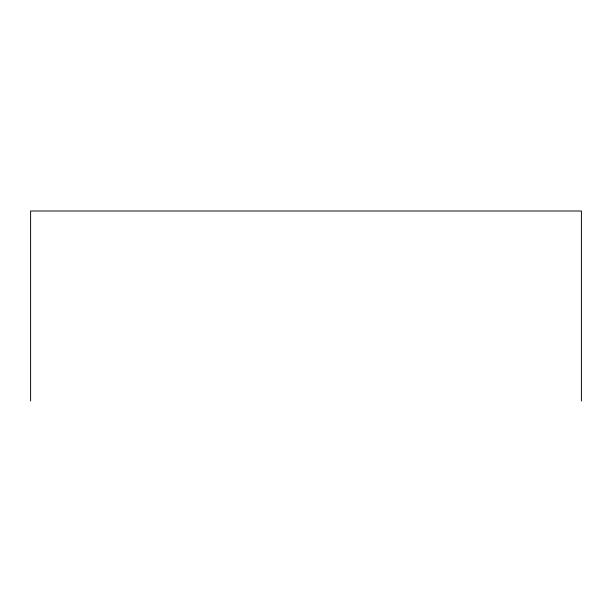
<?xml version="1.0" encoding="UTF-8"?>
<svg xmlns="http://www.w3.org/2000/svg" width="612" height="612" viewBox="0 0 612 612"><rect width="100%" height="100%" fill="white"/><g stroke="black" fill="none" stroke-linecap="round" stroke-linejoin="round"><path stroke-width="0.92" d="M581.4 400.998L581.4 211.002L30.6 211.002L30.6 400.998"/></g></svg>
